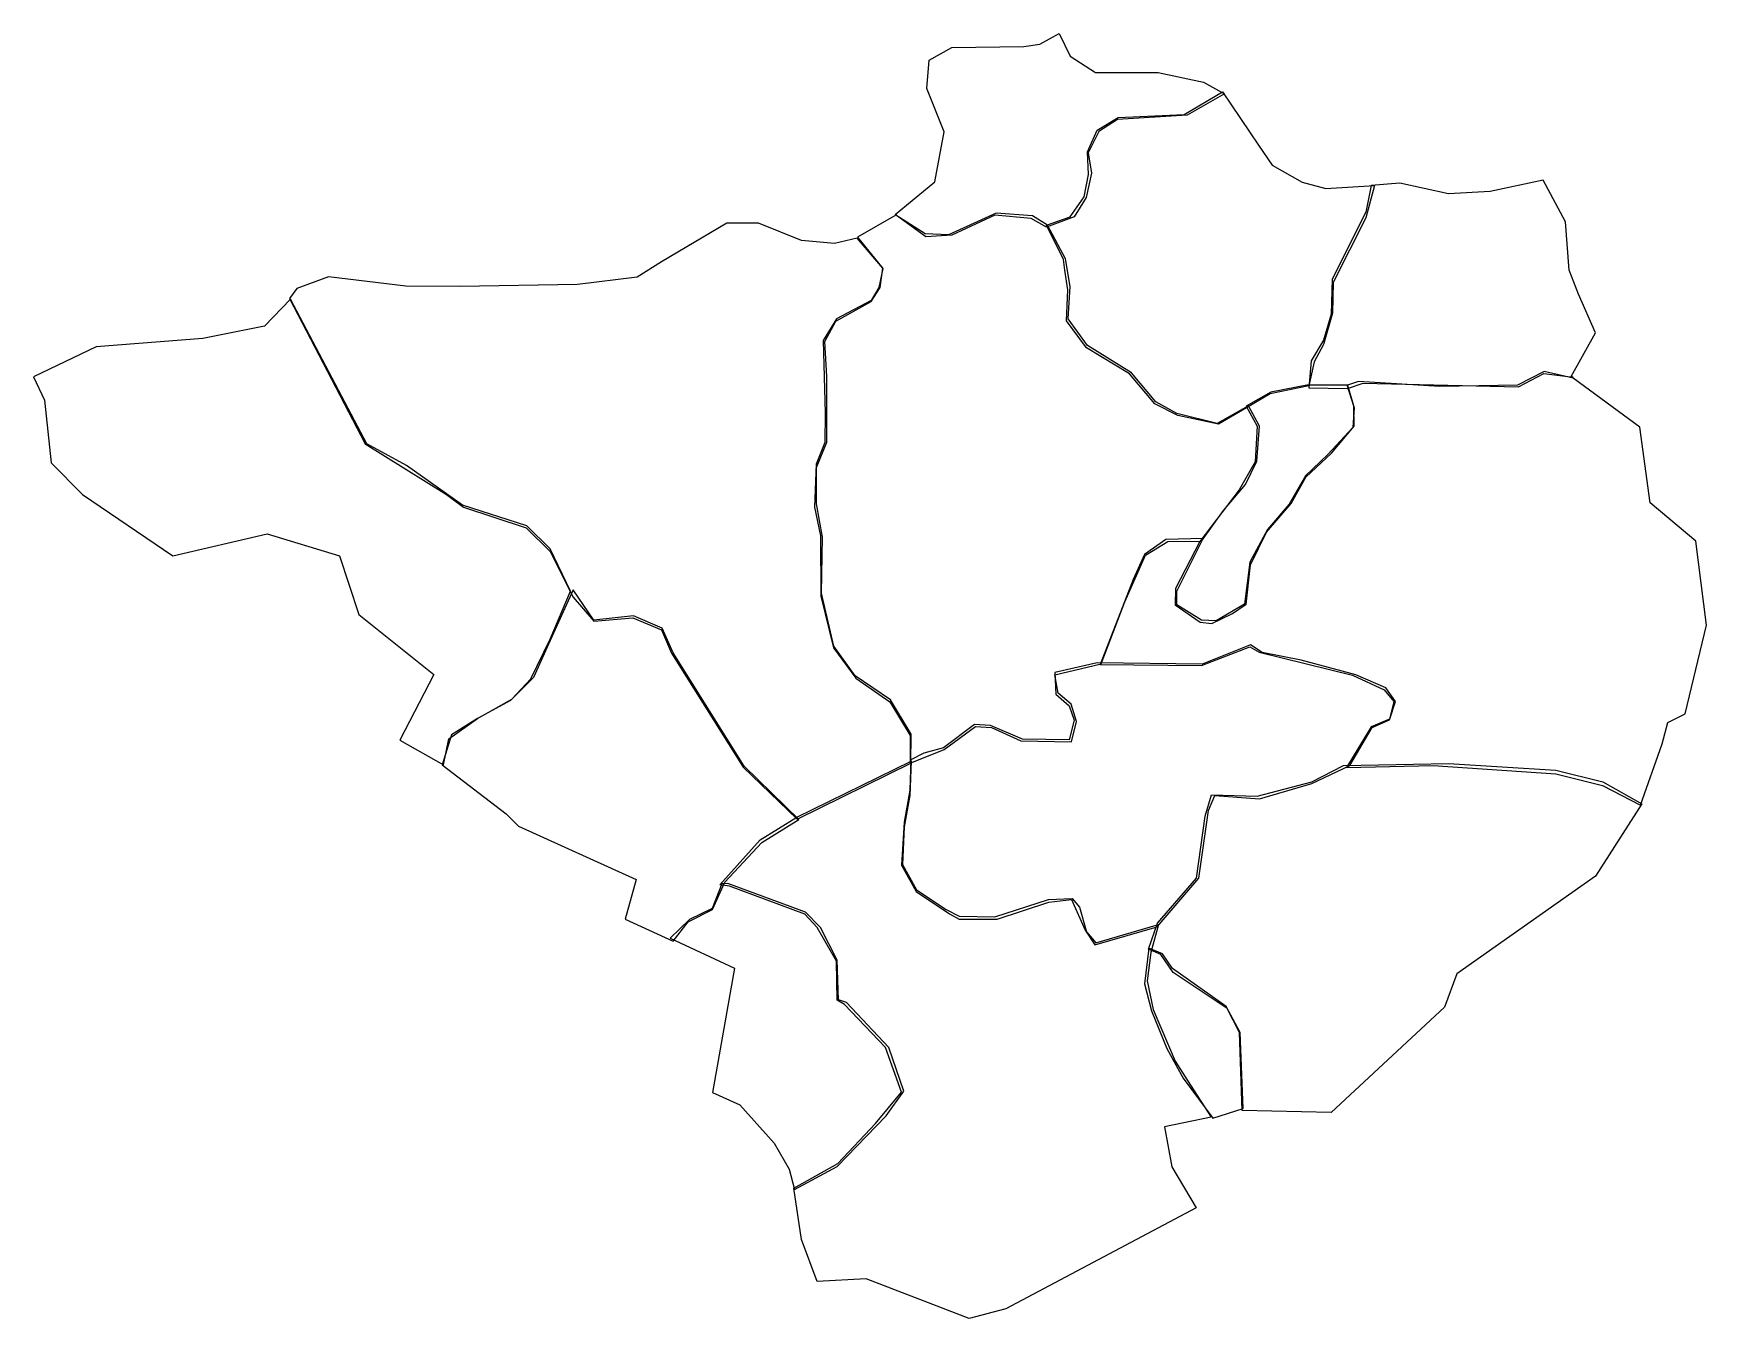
# Model space of a CAD drawing. Extents: x -47 to 652, y 296 to 833.
import ezdxf

# ---------------------------------------------------------------- set-up
doc = ezdxf.new("R2010")
doc.units = 0
doc.layers.add('Layer_1', color=7, linetype='CONTINUOUS')

msp = doc.modelspace()

# ---------------------------------------------------------------- linework, layer by layer
at = {"layer": 'Layer_1', "color": 7}
for points in [[(312.945256, 757.614412), (329.51176, 771.352485), (333.350344, 792.161627), (326.07724, 810.344373), (327.087392, 822.264173), (336.582832, 827.516966), (366.685376, 827.921027), (373.352384, 828.93118), (381.4336, 833.375851), (386.080304, 823.880417), (396.585888, 817.01138), (422.849856, 817.01138), (441.84072, 812.970769), (450.528032, 808.122037), (434.971688, 799.232695), (405.879296, 797.41442), (398.000104, 792.363657), (393.555432, 783.474315), (394.969648, 774.989033), (392.747312, 764.685477), (387.696544, 756.60426), (376.180808, 752.36162), (369.715832, 755.998164), (354.563544, 757.41238), (336.582832, 748.9271), (325.673184, 748.321004), (312.945256, 757.614412)], [(485.883376, 685.89358), (469.720936, 682.661092), (459.82144, 676.802204), (448.103672, 669.933172), (431.133104, 673.569716), (421.43564, 678.418452), (410.930056, 690.94434), (392.949344, 701.853988), (384.464056, 713.1677), (385.070152, 726.097652), (383.857968, 734.3809), (383.25188, 738.825572), (376.180808, 753.16974), (386.080304, 756.60426), (391.939192, 765.089539), (393.757464, 774.382942), (393.3534, 783.878376), (397.394008, 792.969749), (406.08132, 798.222542), (433.759504, 799.434725), (449.719912, 808.930159), (464.8722, 786.706803), (470.529056, 778.221521), (483.054944, 771.150454), (492.95444, 768.524057), (513.359528, 769.736241), (509.722976, 756.200196), (495.984904, 729.128108), (495.782872, 716.400188), (491.944288, 703.268204), (488.105712, 695.995108), (485.883376, 685.89358)], [(595.585944, 689.934188), (605.687464, 708.116932), (598.6164, 724.27938), (594.777816, 734.3809), (593.161576, 754.583956), (583.868168, 771.958576), (561.644816, 767.311874), (544.270192, 766.301721), (523.865112, 770.746393), (511.945312, 769.736241), (509.722976, 758.624564), (495.58084, 730.542324), (495.176776, 715.996124), (491.944288, 705.086476), (486.893528, 696.399164), (485.883376, 685.08546), (502.045816, 684.883428), (508.510792, 687.105764), (573.564616, 685.489516), (584.0702, 691.146372), (596.394064, 689.530132), (595.585944, 689.934188)], [(313.147288, 757.41238), (297.18688, 748.11898), (307.692464, 734.986996), (306.076224, 727.107804), (302.843736, 721.65298), (288.297536, 713.97582), (282.842712, 704.884444), (283.650832, 674.579868), (283.448808, 662.256012), (279.812256, 653.164636), (279.20616, 635.183924), (281.630528, 623.264124), (281.83256, 598.010308), (287.085352, 576.393044), (296.37876, 563.665124), (310.72292, 553.765628), (319.208208, 539.623492), (319.208208, 528.107748), (333.350344, 533.764604), (346.48232, 543.462068), (353.149328, 543.058012), (365.473192, 537.401156), (386.686392, 536.997092), (388.706696, 545.482372), (386.484368, 552.755476), (381.029544, 557.402172), (379.615328, 565.079332), (399.010256, 569.726036), (408.909752, 595.58594), (417.597064, 615.1829), (426.890464, 620.839756), (441.0326, 621.041788), (450.123976, 633.769708), (459.417376, 644.679356), (464.06408, 654.37682), (465.276264, 669.125044), (460.62956, 677.610332), (447.497576, 670.135196), (430.729048, 674.377844), (421.839704, 679.226572), (411.738176, 691.348404), (393.3534, 702.86414), (385.272184, 713.97582), (386.080304, 727.511868), (384.06, 739.027604), (376.584872, 753.16974), (370.32192, 757.008316), (355.169632, 758.2205), (335.168616, 749.129132), (325.471152, 749.533188), (313.147288, 757.41238)], [(59.599, 722.4611), (91.317792, 661.649916), (125.258912, 640.436716), (132.329984, 635.183924), (158.593952, 626.496612), (168.695472, 616.597116), (178.190912, 597.606244), (186.878224, 587.504724), (203.242696, 588.918932), (215.162496, 583.868172), (219.405136, 574.170708), (249.305648, 526.491508), (271.933064, 504.672212), (319.410232, 528.107748), (319.612264, 540.22958), (310.924952, 554.573748), (296.176728, 564.675276), (287.287384, 576.999132), (282.034592, 599.222492), (282.438648, 622.658028), (280.014288, 636.598132), (280.014288, 651.75042), (284.256928, 662.458044), (284.256928, 689.934188), (283.448808, 704.480388), (288.095504, 712.965668), (302.843736, 721.248916), (306.682312, 727.107804), (307.692464, 735.18902), (296.984848, 747.714916), (287.489416, 745.49258), (273.751344, 746.704764), (255.770624, 753.97786), (242.436608, 753.97786), (215.162496, 737.81542), (205.060968, 731.350444), (180.009184, 728.319988), (130.915768, 727.511868), (108.288352, 727.713892), (75.963471, 731.552476), (62.629458, 726.70374), (59.599, 722.4611)], [(-47.428571, 689.714284), (-42.857143, 680.000004), (-40, 653.714284), (-26.857143, 640.571428), (10.857143, 614.85714), (50.285714, 624.000004), (80.571432, 614.85714), (88.571432, 590.285716), (120, 565.14286), (105.714288, 537.714284), (124, 527.428572), (126.285712, 538.285716), (138.285712, 546.85714), (152.571432, 554.85714), (160.571432, 563.428572), (168.571432, 580.000004), (177.142856, 600.000004), (168.571432, 617.714284), (158.857144, 627.428572), (132, 636.000004), (108.571432, 652.571428), (92, 661.714284), (86.857144, 671.428572), (60, 722.285716), (49.142857, 710.85714), (23.428571, 705.714284), (-21.142857, 702.285716), (-47.428571, 689.714284)], [(502.045816, 686.297644), (504.87424, 676.802204), (504.268152, 668.518956), (493.762568, 657.205244), (484.46916, 648.315908), (477.60012, 636.396108), (468.508752, 625.890516), (461.235656, 612.152444), (459.01332, 594.575788), (447.09352, 587.706748), (441.0326, 587.90878), (430.729048, 594.373756), (430.729048, 600.030612), (441.638696, 622.05194), (426.082344, 621.647876), (417.193, 615.384932), (412.344272, 604.879348), (398.606192, 569.321972), (441.0326, 568.917916), (461.235656, 576.797108), (465.074232, 574.574772), (504.06612, 564.877308), (517.400136, 558.816388), (521.440744, 553.96766), (519.622472, 546.492524), (511.945312, 543.260036), (501.641752, 526.289476), (537.805216, 527.097596), (589.120968, 523.663084), (608.717928, 518.814348), (624.476304, 510.5311), (633.56768, 536.188972), (635.99204, 545.078316), (643.265144, 548.71486), (652.15448, 585.888476), (647.709816, 621.041788), (628.516912, 637.002196), (624.274272, 668.720988), (596.394064, 689.126068), (584.272232, 691.954492), (573.160552, 686.297644), (540.63364, 685.691548), (506.69252, 687.711852), (502.045816, 686.297644)], [(501.843784, 686.297644), (485.075256, 686.297644), (469.922968, 683.26718), (459.619408, 677.4083), (464.266112, 669.125044), (463.457992, 654.174788), (456.790984, 642.45702), (440.22448, 620.839756), (430.122952, 601.242796), (429.92092, 594.373756), (440.426512, 587.10066), (445.27524, 586.494572), (453.962552, 590.737212), (459.619408, 594.575788), (461.43768, 611.142292), (468.104688, 624.678332), (478.408248, 636.800164), (484.671192, 647.709812), (495.378808, 657.81134), (504.87424, 669.125044), (504.672216, 677.4083), (501.843784, 686.297644)], [(123.428568, 527.428572), (150.285712, 506.85714), (155.428568, 501.714284), (204.571432, 479.428572), (200, 462.85714), (220, 453.714284), (226.285712, 461.714284), (236.571432, 466.85714), (241.714288, 478.285716), (257.142856, 494.85714), (272.571432, 504.571428), (249.714288, 526.85714), (220, 574.285716), (215.428568, 584.571428), (203.428568, 589.714284), (186.857144, 588.000004), (178.285712, 600.571428), (168.571432, 579.428572), (161.714288, 564.000004), (152, 554.285716), (138.285712, 546.85714), (127.428568, 540.000004), (123.428568, 527.428572)], [(319.410232, 529.521964), (319.006176, 516.794044), (316.581808, 503.460028), (315.571656, 485.479316), (321.632568, 474.367636), (335.572672, 465.074236), (339.613288, 462.8519), (355.573696, 462.8519), (377.19096, 469.922964), (386.686392, 471.135148), (392.343248, 458.205196), (396.383856, 452.144276), (422.445792, 459.619412), (439.820416, 480.024492), (443.861032, 508.308764), (446.487424, 514.571708), (465.276264, 513.157492), (487.09556, 519.622468), (503.055968, 527.097596), (512.349368, 543.058012), (519.622472, 546.2905), (522.046832, 553.96766), (518.006224, 559.624508), (505.480336, 565.079332), (482.650888, 571.140252), (466.286416, 574.37274), (461.43768, 577.605228), (441.234632, 569.524004), (397.394008, 570.1301), (379.615328, 566.089484), (380.019384, 556.998116), (385.67624, 552.14938), (387.696544, 546.088468), (385.67624, 537.805212), (366.07928, 538.209276), (352.745272, 543.866132), (346.078264, 544.270196), (333.148312, 534.572724), (324.865056, 532.350396), (319.410232, 529.521964)], [(445.073208, 380.019388), (425.476256, 375.97878), (428.506712, 359.210244), (438.810264, 342.037652), (359.210248, 299.813276), (343.855928, 295.772668), (300.823432, 312.339164), (280.21632, 311.329012), (273.751344, 328.905668), (270.518848, 350.3209), (288.903632, 360.62446), (304.662008, 377.392988), (315.571656, 390.524972), (308.904648, 409.11178), (291.732056, 427.0925), (288.7016, 428.910772), (288.297536, 445.275244), (280.21632, 459.41738), (275.165552, 464.872204), (243.648792, 476.589972), (239.608184, 477.19606), (256.37672, 495.9849), (271.731032, 505.480332), (319.612264, 528.915876), (319.006176, 514.571708), (316.581808, 501.439724), (315.97572, 485.681348), (321.8346, 475.175756), (334.158464, 466.892508), (339.613288, 464.064084), (354.563544, 463.862052), (376.988928, 471.135148), (386.888424, 471.539212), (389.91888, 467.90266), (392.949344, 457.5991), (396.78792, 452.952404), (423.051888, 460.629564), (419.8194, 448.911788), (418.203152, 436.991988), (420.829552, 425.072188), (429.92092, 403.454924), (436.385904, 393.353404), (445.073208, 380.019388)], [(458, 382.85714), (456.857144, 415.428572), (451.714288, 425.428572), (429.142856, 440.571428), (424, 448.000004), (418.857144, 450.285716), (422.571432, 461.14286), (438.857144, 480.000004), (442.571432, 506.000004), (445.142856, 514.85714), (464.285712, 514.285716), (487.142856, 520.285716), (500.285712, 527.14286), (544.285712, 528.000004), (589.142856, 525.14286), (608.857144, 520.285716), (625.142856, 511.14286), (605.714288, 480.85714), (547.714288, 440.000004), (542.571432, 426.000004), (495.142856, 382.000004), (458, 382.85714)], [(218.857144, 454.85714), (245.714288, 442.285716), (236.571432, 390.285716), (248, 385.14286), (262.285712, 369.14286), (268.571432, 358.285716), (270.857144, 349.714284), (288.571432, 359.428572), (309.142856, 380.571428), (316.571432, 390.85714), (310.285712, 409.14286), (292.571432, 428.000004), (289.142856, 429.14286), (288.571432, 445.714284), (281.714288, 459.428572), (275.428568, 465.714284), (242.857144, 477.714284), (240.416304, 477.600124), (236.375696, 467.296572), (226.880264, 462.649868), (218.857144, 454.85714)], [(445.679304, 379.615324), (458.407224, 383.65594), (457.19504, 415.374724), (451.33616, 426.284372), (428.910768, 442.244788), (424.668128, 448.3057), (419.01128, 450.730068), (417.193, 435.779812), (420.021432, 424.4661), (426.486408, 408.707724), (433.35544, 396.38386), (445.679304, 379.615324)]]:
    msp.add_lwpolyline(points, close=True, dxfattribs=at)

doc.saveas('drawing.dxf')
